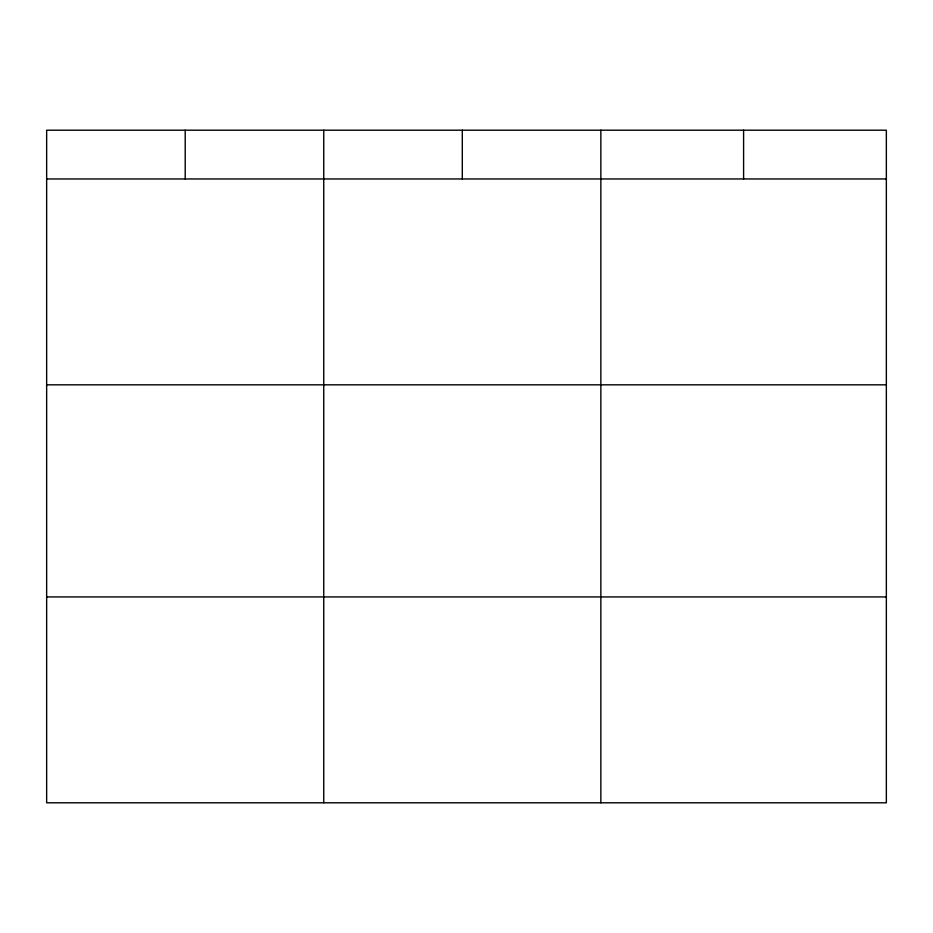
<?xml version="1.0" encoding="UTF-8"?>
<svg xmlns="http://www.w3.org/2000/svg" width="933" height="933" viewBox="0 0 933 933"><rect width="100%" height="100%" fill="white"/><g stroke="black" fill="none" stroke-linecap="round" stroke-linejoin="round"><path stroke-width="1.4" d="M886.35 384.828L886.35 130.2L46.65 130.2L46.65 802.8L886.35 802.8L886.35 384.828L46.65 384.828M46.65 178.961L886.35 178.961M46.65 596.933L886.35 596.933M743.601 130.2L743.601 178.961M600.852 130.2L600.852 802.8M462.301 130.2L462.301 178.961M323.751 130.2L323.751 802.8M185.201 130.2L185.201 178.961"/></g></svg>
